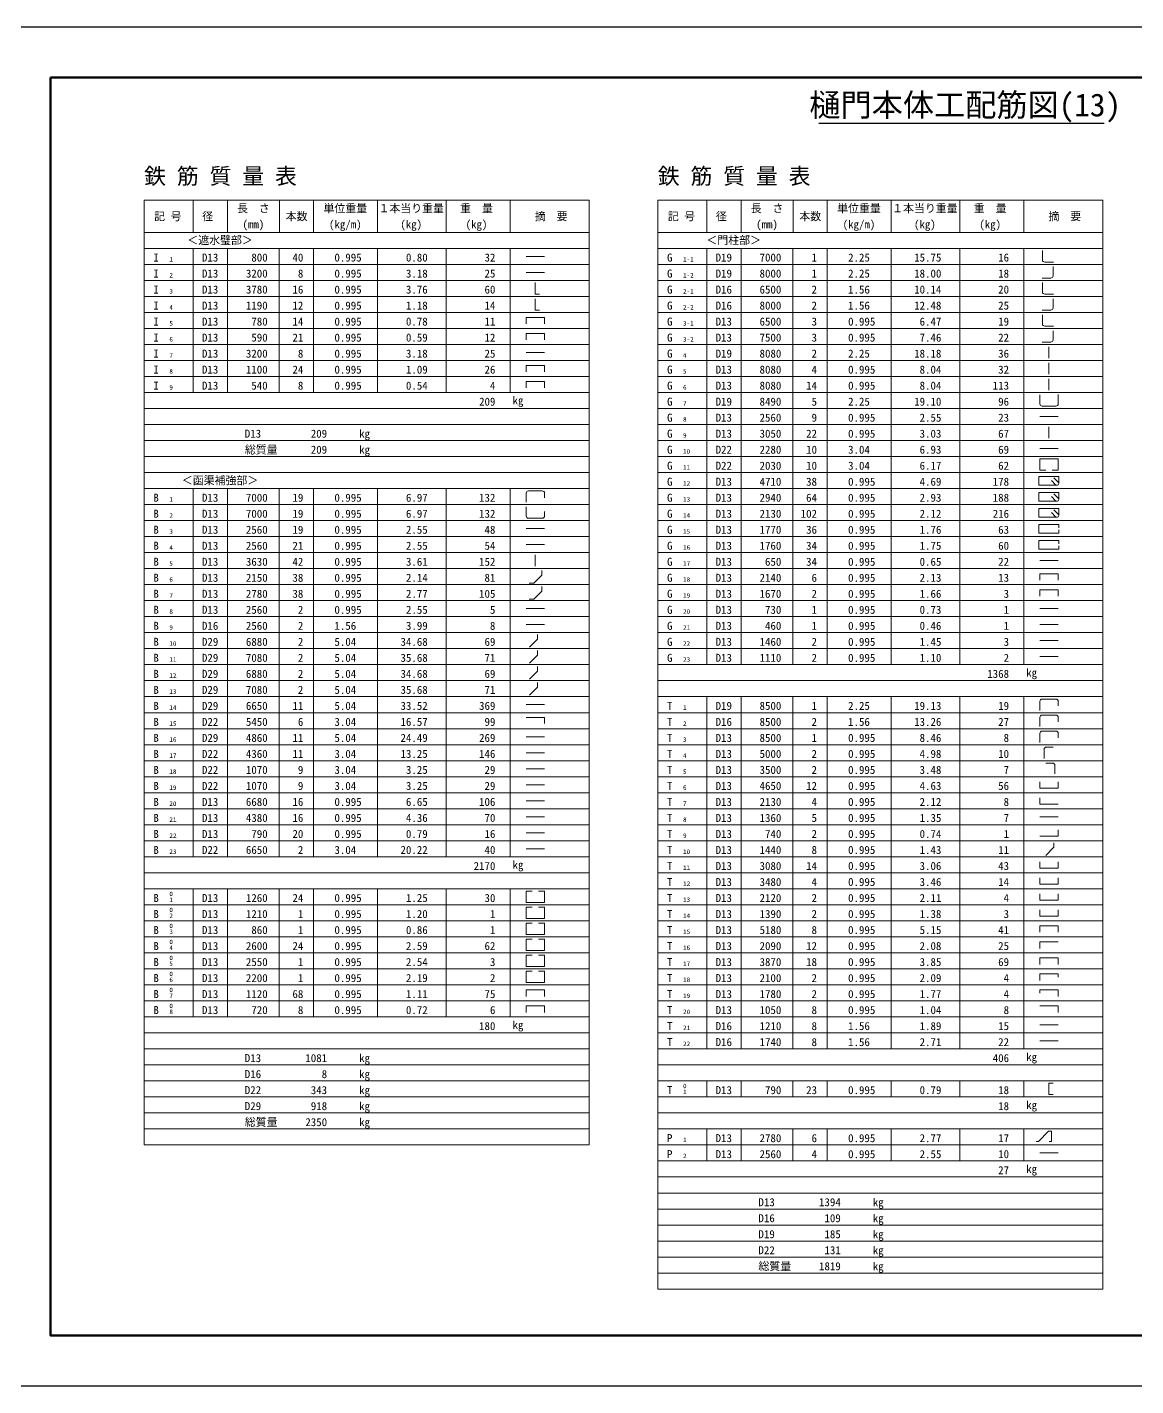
# Model space of a CAD drawing. Header units: millimetres. Extents: x 169470 to 758170, y -17820 to 11880.
# Drawn here: x 674582 to 698827, y -17820 to 11880 of the extents above; entities that cross this region are included whole.
import ezdxf
from ezdxf.enums import TextEntityAlignment as Align

# ---------------------------------------------------------------- set-up
doc = ezdxf.new("R2010")
doc.units = ezdxf.units.MM
doc.header["$LTSCALE"] = 50
doc.layers.get('Defpoints').update_dxf_attribs({"color": 151})
for name, color, linetype, lineweight in [('D-MTR-TXT', 7, 'Continuous', 13), ('D-STR-TXT', 7, 'Continuous', 13), ('D-TTL', 2, 'Continuous', 140), ('D-TTL-LINE', 7, 'Continuous', 25), ('D-TTL-TXT', 7, 'Continuous', 25)]:
    doc.layers.add(name, color=color, linetype=linetype, lineweight=lineweight)
doc.styles.add('MS ゴシック', font='MS Gothic.ttf')
doc.styles.add('YOKO_GOTHIC', font='MS Gothic.ttf')

msp = doc.modelspace()

# ---------------------------------------------------------------- linework, layer by layer
at = {"layer": 'D-STR-TXT'}
for p, q in [((686873.83, 8095.09), (677140.61, 8095.09)), ((677140.61, 8095.09), (677140.61, 7045.09)), ((678213.3, 8095.09), (678213.3, 7395.09)), ((678963.29, 8095.09), (678963.29, 7395.09)), ((680096.8, 8095.09), (680096.8, 7395.09)), ((680846.8, 8095.09), (680846.8, 7395.09)), ((682246.78, 8095.09), (682246.78, 7395.09)), ((683746.77, 8095.09), (683746.77, 7395.09)), ((685146.75, 8095.09), (685146.75, 7395.09)), ((686873.83, 8095.09), (686873.83, 7045.09)), ((698107.06, 8095.09), (688373.83, 8095.09)), ((688373.83, 8095.09), (688373.83, 7045.09)), ((689446.52, 8095.09), (689446.52, 7395.09)), ((690196.51, 8095.09), (690196.51, 7395.09)), ((691330.03, 8095.09), (691330.03, 7395.09)), ((692080.02, 8095.09), (692080.02, 7395.09)), ((693480.01, 8095.09), (693480.01, 7395.09)), ((694979.99, 8095.09), (694979.99, 7395.09)), ((696379.98, 8095.09), (696379.98, 7395.09)), ((698107.06, 8095.09), (698107.06, 7045.09)), ((677140.61, 7395.09), (686873.83, 7395.09)), ((688373.83, 7395.09), (698106.83, 7395.09)), ((677140.61, 7045.09), (677140.61, -12554.91)), ((677140.61, 7045.09), (686873.61, 7045.09)), ((678213.61, 7045.09), (678213.61, 3895.09)), ((678963.61, 7045.09), (678963.61, 3895.09)), ((680096.61, 7045.09), (680096.61, 3895.09)), ((680846.61, 7045.09), (680846.61, 3895.09)), ((682246.61, 7045.09), (682246.61, 3895.09)), ((683746.61, 7045.09), (683746.61, 3895.09)), ((685146.61, 7045.09), (685146.61, 3895.09)), ((685496.61, 6870.09), (685896.61, 6870.09)), ((686873.61, 7045.09), (686873.61, -12554.91)), ((688373.83, 7045.09), (698106.83, 7045.09)), ((688374.06, 7045.09), (688374.06, -15704.91)), ((689446.83, 7045.09), (689446.83, 4245.09)), ((690196.83, 7045.09), (690196.83, 4245.09)), ((691329.83, 7045.09), (691329.83, 4245.09)), ((692079.83, 7045.09), (692079.83, 4245.09)), ((693479.83, 7045.09), (693479.83, 4245.09)), ((694979.83, 7045.09), (694979.83, 4245.09)), ((696379.83, 7045.09), (696379.83, 4245.09)), ((696785.47, 6795.09), (696785.47, 6995.09)), ((698107.06, 7045.09), (698107.06, -15704.91)), ((677140.61, 6695.09), (686873.61, 6695.09)), ((688373.83, 6695.09), (698106.83, 6695.09)), ((696835.47, 6745.09), (697026.11, 6745.09)), ((697016.04, 6445.09), (697016.04, 6645.09)), ((677140.61, 6345.09), (686873.61, 6345.09)), ((685496.61, 6520.09), (685896.61, 6520.09)), ((685690.06, 6045.09), (685690.06, 6295.09)), ((688373.83, 6345.09), (698106.83, 6345.09)), ((696966.04, 6395.09), (696775.4, 6395.09)), ((696785.47, 6095.09), (696785.47, 6295.09)), ((677140.61, 5995.09), (686873.61, 5995.09)), ((685690.06, 6045.09), (685788.88, 6045.09)), ((685690.06, 5695.09), (685690.06, 5945.09)), ((688373.83, 5995.09), (698106.83, 5995.09)), ((696835.47, 6045.09), (697026.11, 6045.09)), ((697016.04, 5745.09), (697016.04, 5945.09)), ((677140.61, 5645.09), (686873.61, 5645.09)), ((685690.06, 5695.09), (685788.88, 5695.09)), ((688373.83, 5645.09), (698106.83, 5645.09)), ((696966.04, 5695.09), (696775.4, 5695.09)), ((685496.61, 5393.53), (685496.61, 5533.56)), ((685496.61, 5533.56), (685896.61, 5533.56)), ((685896.61, 5533.56), (685896.61, 5393.53)), ((696785.47, 5395.09), (696785.47, 5595.09)), ((677140.61, 5295.09), (686873.61, 5295.09)), ((685496.61, 5043.53), (685496.61, 5183.56)), ((685496.61, 5183.56), (685896.61, 5183.56)), ((685896.61, 5183.56), (685896.61, 5043.53)), ((688373.83, 5295.09), (698106.83, 5295.09)), ((696835.47, 5345.09), (697026.11, 5345.09)), ((697016.04, 5045.09), (697016.04, 5245.09)), ((677140.61, 4945.09), (686873.61, 4945.09)), ((685496.61, 4770.09), (685896.61, 4770.09)), ((688373.83, 4945.09), (698106.83, 4945.09)), ((696966.04, 4995.09), (696775.4, 4995.09)), ((696923.29, 4645.09), (696923.29, 4895.09)), ((677140.61, 4595.09), (686873.61, 4595.09)), ((685496.61, 4343.53), (685496.61, 4483.56)), ((685496.61, 4483.56), (685896.61, 4483.56)), ((685896.61, 4483.56), (685896.61, 4343.53)), ((688373.83, 4595.09), (698106.83, 4595.09)), ((696923.29, 4295.09), (696923.29, 4545.09)), ((677140.61, 4245.09), (686873.61, 4245.09)), ((688373.83, 4245.09), (698106.83, 4245.09)), ((689446.83, 4245.09), (689446.83, -2054.91)), ((690196.83, 4245.09), (690196.83, -2054.91)), ((691329.83, 4245.09), (691329.83, -2054.91)), ((692079.83, 4245.09), (692079.83, -2054.91)), ((693479.83, 4245.09), (693479.83, -2054.91)), ((694979.83, 4245.09), (694979.83, -2054.91)), ((696379.83, 4245.09), (696379.83, -2054.91)), ((696923.29, 3945.09), (696923.29, 4195.09)), ((677140.61, 3895.09), (686873.61, 3895.09)), ((685496.61, 3993.53), (685496.61, 4133.56)), ((685496.61, 4133.56), (685896.61, 4133.56)), ((685896.61, 4133.56), (685896.61, 3993.53)), ((688373.83, 3895.09), (698106.83, 3895.09)), ((696729.83, 3645.09), (696729.83, 3845.09)), ((696779.83, 3595.09), (697079.83, 3595.09)), ((697129.83, 3645.09), (697129.83, 3847.49)), ((677140.61, 3545.09), (686873.61, 3545.09)), ((688373.83, 3545.09), (698106.83, 3545.09)), ((696729.83, 3370.09), (697129.83, 3370.09)), ((677140.61, 3195.09), (686873.61, 3195.09)), ((688373.83, 3195.09), (698106.83, 3195.09)), ((696923.29, 2895.09), (696923.29, 3145.09)), ((677140.61, 2845.09), (686873.61, 2845.09)), ((688373.83, 2845.09), (698106.83, 2845.09)), ((677140.61, 2495.09), (686873.61, 2495.09)), ((688373.83, 2495.09), (698106.83, 2495.09)), ((696729.83, 2670.09), (697129.83, 2670.09)), ((696729.83, 2445.09), (696729.83, 2195.09)), ((696729.83, 2445.09), (697129.83, 2445.09)), ((697129.83, 2445.09), (697129.83, 2195.09)), ((677140.61, 2145.09), (686873.61, 2145.09)), ((688373.83, 2145.09), (698106.83, 2145.09)), ((696729.83, 2195.09), (696860.51, 2195.09)), ((697129.83, 2195.09), (696999.16, 2195.09)), ((677140.61, 1795.09), (686873.61, 1795.09)), ((678213.61, 1795.09), (678213.61, -6254.91)), ((678963.61, 1795.09), (678963.61, -6254.91)), ((680096.61, 1795.09), (680096.61, -6254.91)), ((680846.61, 1795.09), (680846.61, -6254.91)), ((682246.61, 1795.09), (682246.61, -6254.91)), ((683746.61, 1795.09), (683746.61, -6254.91)), ((685146.61, 1795.09), (685146.61, -6254.91)), ((688373.83, 1795.09), (698106.83, 1795.09)), ((685496.61, 1693.19), (685496.61, 1493.19)), ((685546.61, 1743.19), (685846.61, 1743.19)), ((685896.61, 1693.19), (685896.61, 1593.19)), ((677140.61, 1445.09), (686873.61, 1445.09)), ((685496.61, 1195.09), (685496.61, 1395.09)), ((685896.61, 1195.09), (685896.61, 1295.09)), ((688373.83, 1445.09), (698106.83, 1445.09)), ((677140.61, 1095.09), (686873.61, 1095.09)), ((685496.61, 920.09), (685896.61, 920.09)), ((685546.61, 1145.09), (685846.61, 1145.09)), ((688373.83, 1095.09), (698106.83, 1095.09)), ((697140.67, 1008.86), (696704.19, 1008.86)), ((696704.19, 1008.86), (696704.19, 816.86)), ((697140.67, 932.36), (697140.67, 1008.86)), ((697140.67, 893.36), (697140.67, 816.86)), ((677140.61, 745.09), (686873.61, 745.09)), ((688373.83, 745.09), (698106.83, 745.09)), ((696704.19, 816.86), (697140.67, 816.86)), ((697140.67, 658.86), (696704.19, 658.86)), ((696704.19, 658.86), (696704.19, 466.86)), ((697140.67, 582.36), (697140.67, 658.86)), ((677140.61, 395.09), (686873.61, 395.09)), ((685496.61, 570.09), (685896.61, 570.09)), ((685690.06, 95.09), (685690.06, 345.09)), ((688373.83, 395.09), (698106.83, 395.09)), ((696704.19, 466.86), (697140.67, 466.86)), ((697140.67, 543.36), (697140.67, 466.86)), ((677140.61, 45.09), (686873.61, 45.09)), ((685836.08, -98.21), (685836.08, 1.79)), ((688373.83, 45.09), (698106.83, 45.09)), ((696729.83, 220.09), (697129.83, 220.09)), ((685559.3, -274.99), (685659.3, -274.99)), ((685659.3, -274.99), (685836.08, -98.21)), ((696729.83, -206.47), (696729.83, -66.44)), ((696729.83, -66.44), (697129.83, -66.44)), ((697129.83, -66.44), (697129.83, -206.47)), ((677140.61, -304.91), (686873.61, -304.91)), ((685659.3, -624.99), (685836.08, -448.21)), ((685836.08, -448.21), (685836.08, -348.21)), ((688373.83, -304.91), (698106.83, -304.91)), ((696729.83, -556.47), (696729.83, -416.44)), ((696729.83, -416.44), (697129.83, -416.44)), ((697129.83, -416.44), (697129.83, -556.47)), ((677140.61, -654.91), (686873.61, -654.91)), ((685496.61, -829.91), (685896.61, -829.91)), ((685559.3, -624.99), (685659.3, -624.99)), ((688373.83, -654.91), (698106.83, -654.91)), ((696729.83, -829.91), (697129.83, -829.91)), ((677140.61, -1004.91), (686873.61, -1004.91)), ((685496.61, -1179.91), (685896.61, -1179.91)), ((688373.83, -1004.91), (698106.83, -1004.91)), ((696729.83, -1179.91), (697129.83, -1179.91)), ((677140.61, -1354.91), (686873.61, -1354.91)), ((685745.23, -1498.21), (685745.23, -1398.21)), ((688373.83, -1354.91), (698106.83, -1354.91)), ((677140.61, -1704.91), (686873.61, -1704.91)), ((685568.45, -1674.99), (685745.23, -1498.21)), ((685745.23, -1848.21), (685745.23, -1748.21)), ((688373.83, -1704.91), (698106.83, -1704.91)), ((696729.83, -1529.91), (697129.83, -1529.91)), ((677140.61, -2054.91), (686873.61, -2054.91)), ((685568.45, -2024.99), (685745.23, -1848.21)), ((688373.83, -2054.91), (698106.83, -2054.91)), ((696729.83, -1879.91), (697129.83, -1879.91)), ((685568.45, -2374.99), (685745.23, -2198.21)), ((685745.23, -2198.21), (685745.23, -2098.21)), ((677140.61, -2404.91), (686873.61, -2404.91)), ((685568.45, -2724.99), (685745.23, -2548.21)), ((685745.23, -2548.21), (685745.23, -2448.21)), ((688373.83, -2404.91), (698106.83, -2404.91)), ((677140.61, -2754.91), (686873.61, -2754.91)), ((685496.61, -2929.91), (685896.61, -2929.91)), ((688373.83, -2754.91), (698106.83, -2754.91)), ((689446.83, -2754.91), (689446.83, -10454.91)), ((690196.83, -2754.91), (690196.83, -10454.91)), ((691329.83, -2754.91), (691329.83, -10454.91)), ((692079.83, -2754.91), (692079.83, -10454.91)), ((693479.83, -2754.91), (693479.83, -10454.91)), ((694979.83, -2754.91), (694979.83, -10454.91)), ((696379.83, -2754.91), (696379.83, -10454.91)), ((696729.83, -2856.81), (696729.83, -3056.81)), ((696779.83, -2806.81), (697079.83, -2806.81)), ((697129.83, -2856.81), (697129.83, -2956.81)), ((677140.61, -3104.91), (686873.61, -3104.91)), ((685496.61, -3212.99), (685896.61, -3212.99)), ((685896.61, -3212.99), (685896.61, -3339.26)), ((688373.83, -3104.91), (698106.83, -3104.91)), ((696729.83, -3206.81), (696729.83, -3406.81)), ((696779.83, -3156.81), (697079.83, -3156.81)), ((697129.83, -3206.81), (697129.83, -3306.81)), ((677140.61, -3454.91), (686873.61, -3454.91)), ((688373.83, -3454.91), (698106.83, -3454.91)), ((696729.83, -3556.81), (696729.83, -3756.81)), ((696779.83, -3506.81), (697079.83, -3506.81)), ((697129.83, -3556.81), (697129.83, -3656.81)), ((677140.61, -3804.91), (686873.61, -3804.91)), ((685496.61, -3629.91), (685896.61, -3629.91)), ((688373.83, -3804.91), (698106.83, -3804.91)), ((696872.18, -3856.81), (697022.18, -3856.81)), ((677140.61, -4154.91), (686873.61, -4154.91)), ((685496.61, -3979.91), (685896.61, -3979.91)), ((688373.83, -4154.91), (698106.83, -4154.91)), ((696822.18, -3906.81), (696822.18, -4106.81)), ((685496.61, -4329.91), (685896.61, -4329.91)), ((696858.92, -4206.81), (697008.92, -4206.81)), ((697058.92, -4256.81), (697058.92, -4442.94)), ((677140.61, -4504.91), (686873.61, -4504.91)), ((685496.61, -4679.91), (685896.61, -4679.91)), ((688373.83, -4504.91), (698106.83, -4504.91)), ((696729.83, -4616.44), (696729.83, -4756.47)), ((697129.83, -4756.47), (697129.83, -4616.44)), ((677140.61, -4854.91), (686873.61, -4854.91)), ((685496.61, -5029.91), (685896.61, -5029.91)), ((688373.83, -4854.91), (698106.83, -4854.91)), ((696729.83, -4756.47), (697129.83, -4756.47)), ((696729.83, -4966.44), (696729.83, -5106.47)), ((677140.61, -5204.91), (686873.61, -5204.91)), ((688373.83, -5204.91), (698106.83, -5204.91)), ((696729.83, -5106.47), (697129.83, -5106.47)), ((677140.61, -5554.91), (686873.61, -5554.91)), ((685496.61, -5379.91), (685896.61, -5379.91)), ((688373.83, -5554.91), (698106.83, -5554.91)), ((696729.83, -5379.91), (697129.83, -5379.91)), ((677140.61, -5904.91), (686873.61, -5904.91)), ((685496.61, -5729.91), (685896.61, -5729.91)), ((688373.83, -5904.91), (698106.83, -5904.91)), ((696729.83, -5806.47), (697129.83, -5806.47)), ((697129.83, -5806.47), (697129.83, -5666.44)), ((685496.61, -6079.91), (685896.61, -6079.91)), ((696858.46, -6224.99), (697035.24, -6048.21)), ((697035.24, -6048.21), (697035.24, -5948.21)), ((677140.61, -6254.91), (686873.61, -6254.91)), ((688373.83, -6254.91), (698106.83, -6254.91)), ((696729.83, -6366.44), (696729.83, -6506.47)), ((696729.83, -6506.47), (697129.83, -6506.47)), ((697129.83, -6506.47), (697129.83, -6366.44)), ((677140.61, -6604.91), (686873.61, -6604.91)), ((688373.83, -6604.91), (698106.83, -6604.91)), ((696729.83, -6716.44), (696729.83, -6856.47)), ((697129.83, -6856.47), (697129.83, -6716.44)), ((677140.61, -6954.91), (686873.61, -6954.91)), ((678213.61, -6954.91), (678213.61, -9754.91)), ((678963.61, -6954.91), (678963.61, -9754.91)), ((680096.61, -6954.91), (680096.61, -9754.91)), ((680846.61, -6954.91), (680846.61, -9754.91)), ((682246.61, -6954.91), (682246.61, -9754.91)), ((683746.61, -6954.91), (683746.61, -9754.91)), ((685146.61, -6954.91), (685146.61, -9754.91)), ((685496.61, -7254.91), (685496.61, -7004.91)), ((685496.61, -7004.91), (685627.28, -7004.91)), ((685896.61, -7004.91), (685765.93, -7004.91)), ((685896.61, -7254.91), (685896.61, -7004.91)), ((688373.83, -6954.91), (698106.83, -6954.91)), ((696729.83, -6856.47), (697129.83, -6856.47)), ((696729.83, -7066.44), (696729.83, -7206.47)), ((697129.83, -7206.47), (697129.83, -7066.44)), ((677140.61, -7304.91), (686873.61, -7304.91)), ((685496.61, -7254.91), (685896.61, -7254.91)), ((685496.61, -7604.91), (685496.61, -7354.91)), ((685496.61, -7354.91), (685627.28, -7354.91)), ((685896.61, -7354.91), (685765.93, -7354.91)), ((685896.61, -7604.91), (685896.61, -7354.91)), ((688373.83, -7304.91), (698106.83, -7304.91)), ((696729.83, -7206.47), (697129.83, -7206.47)), ((696729.83, -7416.44), (696729.83, -7556.47)), ((697129.83, -7556.47), (697129.83, -7416.44)), ((677140.61, -7654.91), (686873.61, -7654.91)), ((685496.61, -7604.91), (685896.61, -7604.91)), ((685496.61, -7954.91), (685496.61, -7704.91)), ((685496.61, -7704.91), (685627.28, -7704.91)), ((685896.61, -7704.91), (685765.93, -7704.91)), ((685896.61, -7954.91), (685896.61, -7704.91)), ((688373.83, -7654.91), (698106.83, -7654.91)), ((696729.83, -7556.47), (697129.83, -7556.47)), ((677140.61, -8004.91), (686873.61, -8004.91)), ((685496.61, -7954.91), (685896.61, -7954.91)), ((688373.83, -8004.91), (698106.83, -8004.91)), ((696729.83, -7906.47), (696729.83, -7766.44)), ((696729.83, -7766.44), (697129.83, -7766.44)), ((697129.83, -7766.44), (697129.83, -7906.47)), ((685496.61, -8304.91), (685496.61, -8054.91)), ((685496.61, -8054.91), (685627.28, -8054.91)), ((685496.61, -8304.91), (685896.61, -8304.91)), ((685896.61, -8054.91), (685765.93, -8054.91)), ((685896.61, -8304.91), (685896.61, -8054.91)), ((696729.83, -8256.47), (696729.83, -8116.44)), ((696729.83, -8116.44), (697129.83, -8116.44)), ((677140.61, -8354.91), (686873.61, -8354.91)), ((685496.61, -8654.91), (685496.61, -8404.91)), ((685496.61, -8404.91), (685627.28, -8404.91)), ((685896.61, -8404.91), (685765.93, -8404.91)), ((685896.61, -8654.91), (685896.61, -8404.91)), ((688373.83, -8354.91), (698106.83, -8354.91)), ((696729.83, -8606.47), (696729.83, -8466.44)), ((696729.83, -8466.44), (697129.83, -8466.44)), ((697129.83, -8466.44), (697129.83, -8606.47)), ((677140.61, -8704.91), (686873.61, -8704.91)), ((685496.61, -8654.91), (685896.61, -8654.91)), ((685496.61, -9004.91), (685496.61, -8754.91)), ((685496.61, -8754.91), (685627.28, -8754.91)), ((685896.61, -8754.91), (685765.93, -8754.91)), ((685896.61, -9004.91), (685896.61, -8754.91)), ((688373.83, -8704.91), (698106.83, -8704.91)), ((696729.83, -8956.47), (696729.83, -8816.44)), ((696729.83, -8816.44), (697129.83, -8816.44)), ((697129.83, -8816.44), (697129.83, -8886.45)), ((677140.61, -9054.91), (686873.61, -9054.91)), ((685496.61, -9004.91), (685896.61, -9004.91)), ((685496.61, -9306.47), (685496.61, -9166.44)), ((685496.61, -9166.44), (685896.61, -9166.44)), ((685896.61, -9166.44), (685896.61, -9306.47)), ((688373.83, -9054.91), (698106.83, -9054.91)), ((697129.83, -9166.44), (696729.83, -9166.44)), ((696729.83, -9166.44), (696729.83, -9236.45)), ((697129.83, -9306.47), (697129.83, -9166.44)), ((677140.61, -9404.91), (686873.61, -9404.91)), ((688373.83, -9404.91), (698106.83, -9404.91)), ((677140.61, -9754.91), (686873.61, -9754.91)), ((685496.61, -9656.47), (685496.61, -9516.44)), ((685496.61, -9516.44), (685896.61, -9516.44)), ((685896.61, -9516.44), (685896.61, -9656.47)), ((688373.83, -9754.91), (698106.83, -9754.91)), ((697129.83, -9516.44), (696729.83, -9516.44)), ((697129.83, -9656.47), (697129.83, -9516.44)), ((696729.83, -9929.91), (697129.83, -9929.91)), ((677140.61, -10104.91), (686873.61, -10104.91)), ((688373.83, -10104.91), (698106.83, -10104.91)), ((696729.83, -10279.91), (697129.83, -10279.91)), ((677140.61, -10454.91), (686873.61, -10454.91)), ((688373.83, -10454.91), (698106.83, -10454.91)), ((677140.61, -10804.91), (686873.61, -10804.91)), ((688373.83, -10804.91), (698106.83, -10804.91)), ((677140.61, -11154.91), (686873.61, -11154.91)), ((688373.83, -11154.91), (698106.83, -11154.91)), ((689446.83, -11154.91), (689446.83, -11504.91)), ((690196.83, -11154.91), (690196.83, -11504.91)), ((691329.83, -11154.91), (691329.83, -11504.91)), ((692079.83, -11154.91), (692079.83, -11504.91)), ((693479.83, -11154.91), (693479.83, -11504.91)), ((694979.83, -11154.91), (694979.83, -11504.91)), ((696379.83, -11154.91), (696379.83, -11504.91)), ((696923.29, -11454.91), (696923.29, -11204.91)), ((696923.29, -11204.91), (697022.1, -11204.91)), ((677140.61, -11504.91), (686873.61, -11504.91)), ((688373.83, -11504.91), (698106.83, -11504.91)), ((696923.29, -11454.91), (697022.1, -11454.91)), ((677140.61, -11854.91), (686873.61, -11854.91)), ((688373.83, -11854.91), (698106.83, -11854.91)), ((677140.61, -12204.91), (686873.61, -12204.91)), ((688373.83, -12204.91), (698106.83, -12204.91)), ((689446.83, -12204.91), (689446.83, -12904.91)), ((690196.83, -12204.91), (690196.83, -12904.91)), ((691329.83, -12204.91), (691329.83, -12904.91)), ((692079.83, -12204.91), (692079.83, -12904.91)), ((693479.83, -12204.91), (693479.83, -12904.91)), ((694979.83, -12204.91), (694979.83, -12904.91)), ((696379.83, -12204.91), (696379.83, -12904.91)), ((677140.61, -12554.91), (686873.61, -12554.91)), ((688373.83, -12554.91), (698106.83, -12554.91)), ((696729.83, -12729.91), (697129.83, -12729.91)), ((688373.83, -12904.91), (698106.83, -12904.91)), ((688373.83, -13254.91), (698106.83, -13254.91)), ((688373.83, -13604.91), (698106.83, -13604.91)), ((688373.83, -13954.91), (698106.83, -13954.91)), ((688373.83, -14304.91), (698106.83, -14304.91)), ((688373.83, -14654.91), (698106.83, -14654.91)), ((688373.83, -15004.91), (698106.83, -15004.91)), ((688373.83, -15354.91), (698106.83, -15354.91)), ((688373.83, -15704.91), (698107.06, -15704.91))]:
    msp.add_line(p, q, dxfattribs=at)
for points in [[(697140.67, 1905.86), (697140.67, 2058.86), (696704.19, 2058.86), (696704.19, 1866.86), (697101.67, 1866.86)], [(697140.67, 1555.86), (697140.67, 1708.86), (696704.19, 1708.86), (696704.19, 1516.86), (697101.67, 1516.86)], [(697140.67, 1205.86), (697140.67, 1358.86), (696704.19, 1358.86), (696704.19, 1166.86), (697101.67, 1166.86)], [(696650.48, -12477.51), (696699.23, -12477.51), (696920.73, -12256.01), (696983.02, -12256.01), (696983.02, -12477.51), (696934.27, -12477.51)]]:
    msp.add_lwpolyline(points, dxfattribs=at)
for points in [[(696981.85, 1970.52), (697074.09, 1878.28, 0.99999976), (697129.24, 1933.44), (697037, 2025.68)], [(696981.85, 1620.52), (697074.09, 1528.28, 0.99999976), (697129.24, 1583.44), (697037, 1675.68)], [(696981.85, 1270.52), (697074.09, 1178.28, 0.99999976), (697129.24, 1233.44), (697037, 1325.68)]]:
    msp.add_lwpolyline(points, format="xyb", dxfattribs=at)
for centre, start, end in [((696835.47, 6795.09), 180, 270), ((696966.04, 6445.09), 270, 0), ((696835.47, 6095.09), 180, 270), ((696966.04, 5745.09), 270, 0), ((696835.47, 5395.09), 180, 270), ((696966.04, 5045.09), 270, 0), ((696779.83, 3645.09), 180, 270), ((697079.83, 3645.09), 270, 0), ((685546.61, 1693.19), 90, 180), ((685846.61, 1693.19), 0, 90), ((685546.61, 1195.09), 180, 270), ((685846.61, 1195.09), 270, 0), ((696779.83, -2856.81), 90, 180), ((697079.83, -2856.81), 0, 90), ((696779.83, -3206.81), 90, 180), ((697079.83, -3206.81), 0, 90), ((696779.83, -3556.81), 90, 180), ((697079.83, -3556.81), 0, 90), ((696872.18, -3906.81), 90, 180), ((697008.92, -4256.81), 0, 90)]:
    msp.add_arc(centre, 50, start, end, dxfattribs=at)
at = {"layer": 'D-TTL'}
msp.add_lwpolyline([(675094.53, 10780), (675094.53, -16720), (715094.53, -16720), (715094.53, 10780)], close=True, dxfattribs=at)
at = {"layer": 'D-TTL-LINE'}
msp.add_line((691896.15, 9780), (698135.26, 9780), dxfattribs=at)
at = {"layer": 'Defpoints', "color": 1}
msp.add_lwpolyline([(674069.53, 11880), (674069.53, -17820), (716119.53, -17820), (716119.53, 11880)], close=True, dxfattribs=at)

# ---------------------------------------------------------------- texts
at = {"layer": 'D-MTR-TXT', "style": 'MS ゴシック'}
for s, p in [('＜遮水璧部＞', (678800.25, 7228.7)), ('＜門柱部＞', (690033.48, 7228.7)), ('＜函渠補強部＞', (678800.25, 1978.7))]:
    msp.add_text(s, height=175, dxfattribs=at).set_placement(p, align=Align.MIDDLE)
for s, height, p in [('I ', 175, (677341.68, 6756.64)), ('1', 100, (677691.68, 6756.64)), ('0.995', 175, (681301.68, 6756.64)), ('G ', 175, (688574.91, 6756.64)), ('1-1', 100, (688924.91, 6756.64)), ('2.25 ', 175, (692534.91, 6756.64)), ('I ', 175, (677341.68, 6406.64)), ('0.995', 175, (681301.68, 6406.64)), ('G ', 175, (688574.91, 6406.64)), ('2.25 ', 175, (692534.91, 6406.64)), ('2', 100, (677691.68, 6406.64)), ('1-2', 100, (688924.91, 6406.64)), ('I ', 175, (677341.68, 6056.64)), ('3', 100, (677691.68, 6056.64)), ('0.995', 175, (681301.68, 6056.64)), ('G ', 175, (688574.91, 6056.64)), ('2-1', 100, (688924.91, 6056.64)), ('1.56 ', 175, (692534.91, 6056.64)), ('I ', 175, (677341.68, 5706.64)), ('4', 100, (677691.68, 5706.64)), ('0.995', 175, (681301.68, 5706.64)), ('G ', 175, (688574.91, 5706.64)), ('2-2', 100, (688924.91, 5706.64)), ('1.56 ', 175, (692534.91, 5706.64)), ('I ', 175, (677341.68, 5356.64)), ('5', 100, (677691.68, 5356.64)), ('0.995', 175, (681301.68, 5356.64)), ('G ', 175, (688574.91, 5356.64)), ('3-1', 100, (688924.91, 5356.64)), ('0.995', 175, (692534.91, 5356.64)), ('I ', 175, (677341.68, 5006.64)), ('6', 100, (677691.68, 5006.64)), ('0.995', 175, (681301.68, 5006.64)), ('G ', 175, (688574.91, 5006.64)), ('3-2', 100, (688924.91, 5006.64)), ('0.995', 175, (692534.91, 5006.64)), ('I ', 175, (677341.68, 4656.64)), ('7', 100, (677691.68, 4656.64)), ('0.995', 175, (681301.68, 4656.64)), ('G ', 175, (688574.91, 4656.64)), ('4', 100, (688924.91, 4656.64)), ('2.25 ', 175, (692534.91, 4656.64)), ('I ', 175, (677341.68, 4306.64)), ('0.995', 175, (681301.68, 4306.64)), ('G ', 175, (688574.91, 4306.64)), ('0.995', 175, (692534.91, 4306.64)), ('8', 100, (677691.68, 4306.64)), ('5', 100, (688924.91, 4306.64)), ('I ', 175, (677341.68, 3956.64)), ('9', 100, (677691.68, 3956.64)), ('0.995', 175, (681301.68, 3956.64)), ('G ', 175, (688574.91, 3956.64)), ('6', 100, (688924.91, 3956.64)), ('0.995', 175, (692534.91, 3956.64)), ('G ', 175, (688574.91, 3606.64)), ('7', 100, (688924.91, 3606.64)), ('2.25 ', 175, (692534.91, 3606.64)), ('G ', 175, (688574.91, 3256.64)), ('8', 100, (688924.91, 3256.64)), ('0.995', 175, (692534.91, 3256.64)), ('D13', 175, (679341.68, 2906.64)), ('kg', 175, (681841.68, 2906.64)), ('G ', 175, (688574.91, 2906.64)), ('9', 100, (688924.91, 2906.64)), ('0.995', 175, (692534.91, 2906.64)), ('総質量', 175, (679341.68, 2556.64)), ('kg', 175, (681841.68, 2556.64)), ('G ', 175, (688574.91, 2556.64)), ('3.04 ', 175, (692534.91, 2556.64)), ('G ', 175, (688574.91, 2206.64)), ('10', 100, (688924.91, 2556.64)), ('3.04 ', 175, (692534.91, 2206.64)), ('11', 100, (688924.91, 2206.64)), ('G ', 175, (688574.91, 1856.64)), ('12', 100, (688924.91, 1856.64)), ('0.995', 175, (692534.91, 1856.64)), ('B ', 175, (677341.68, 1506.64)), ('1', 100, (677691.68, 1506.64)), ('0.995', 175, (681301.68, 1506.64)), ('G ', 175, (688574.91, 1506.64)), ('13', 100, (688924.91, 1506.64)), ('0.995', 175, (692534.91, 1506.64)), ('B ', 175, (677341.68, 1156.64)), ('2', 100, (677691.68, 1156.64)), ('0.995', 175, (681301.68, 1156.64)), ('G ', 175, (688574.91, 1156.64)), ('14', 100, (688924.91, 1156.64)), ('0.995', 175, (692534.91, 1156.64)), ('B ', 175, (677341.68, 806.64)), ('3', 100, (677691.68, 806.64)), ('0.995', 175, (681301.68, 806.64)), ('G ', 175, (688574.91, 806.64)), ('15', 100, (688924.91, 806.64)), ('0.995', 175, (692534.91, 806.64)), ('B ', 175, (677341.68, 456.64)), ('0.995', 175, (681301.68, 456.64)), ('G ', 175, (688574.91, 456.64)), ('0.995', 175, (692534.91, 456.64)), ('4', 100, (677691.68, 456.64)), ('16', 100, (688924.91, 456.64)), ('B ', 175, (677341.68, 106.64)), ('5', 100, (677691.68, 106.64)), ('0.995', 175, (681301.68, 106.64)), ('G ', 175, (688574.91, 106.64)), ('17', 100, (688924.91, 106.64)), ('0.995', 175, (692534.91, 106.64)), ('B ', 175, (677341.68, -243.36)), ('6', 100, (677691.68, -243.36)), ('0.995', 175, (681301.68, -243.36)), ('G ', 175, (688574.91, -243.36)), ('18', 100, (688924.91, -243.36)), ('0.995', 175, (692534.91, -243.36)), ('B ', 175, (677341.68, -593.36)), ('7', 100, (677691.68, -593.36)), ('0.995', 175, (681301.68, -593.36)), ('G ', 175, (688574.91, -593.36)), ('19', 100, (688924.91, -593.36)), ('0.995', 175, (692534.91, -593.36)), ('B ', 175, (677341.68, -943.36)), ('8', 100, (677691.68, -943.36)), ('0.995', 175, (681301.68, -943.36)), ('G ', 175, (688574.91, -943.36)), ('20', 100, (688924.91, -943.36)), ('0.995', 175, (692534.91, -943.36)), ('B ', 175, (677341.68, -1293.36)), ('1.56 ', 175, (681301.68, -1293.36)), ('G ', 175, (688574.91, -1293.36)), ('0.995', 175, (692534.91, -1293.36)), ('B ', 175, (677341.68, -1643.36)), ('9', 100, (677691.68, -1293.36)), ('5.04 ', 175, (681301.68, -1643.36)), ('G ', 175, (688574.91, -1643.36)), ('21', 100, (688924.91, -1293.36)), ('0.995', 175, (692534.91, -1643.36)), ('10', 100, (677691.68, -1643.36)), ('22', 100, (688924.91, -1643.36)), ('B ', 175, (677341.68, -1993.36)), ('11', 100, (677691.68, -1993.36)), ('5.04 ', 175, (681301.68, -1993.36)), ('G ', 175, (688574.91, -1993.36)), ('23', 100, (688924.91, -1993.36)), ('0.995', 175, (692534.91, -1993.36)), ('B ', 175, (677341.68, -2343.36)), ('12', 100, (677691.68, -2343.36)), ('5.04 ', 175, (681301.68, -2343.36)), ('B ', 175, (677341.68, -2693.36)), ('13', 100, (677691.68, -2693.36)), ('5.04 ', 175, (681301.68, -2693.36)), ('B ', 175, (677341.68, -3043.36)), ('14', 100, (677691.68, -3043.36)), ('5.04 ', 175, (681301.68, -3043.36)), ('T ', 175, (688574.91, -3043.36)), ('1', 100, (688924.91, -3043.36)), ('2.25 ', 175, (692534.91, -3043.36)), ('B ', 175, (677341.68, -3393.36)), ('3.04 ', 175, (681301.68, -3393.36)), ('T ', 175, (688574.91, -3393.36)), ('1.56 ', 175, (692534.91, -3393.36)), ('15', 100, (677691.68, -3393.36)), ('2', 100, (688924.91, -3393.36)), ('B ', 175, (677341.68, -3743.36)), ('16', 100, (677691.68, -3743.36)), ('5.04 ', 175, (681301.68, -3743.36)), ('T ', 175, (688574.91, -3743.36)), ('3', 100, (688924.91, -3743.36)), ('0.995', 175, (692534.91, -3743.36)), ('B ', 175, (677341.68, -4093.36)), ('17', 100, (677691.68, -4093.36)), ('3.04 ', 175, (681301.68, -4093.36)), ('T ', 175, (688574.91, -4093.36)), ('4', 100, (688924.91, -4093.36)), ('0.995', 175, (692534.91, -4093.36)), ('B ', 175, (677341.68, -4443.36)), ('18', 100, (677691.68, -4443.36)), ('3.04 ', 175, (681301.68, -4443.36)), ('T ', 175, (688574.91, -4443.36)), ('5', 100, (688924.91, -4443.36)), ('0.995', 175, (692534.91, -4443.36)), ('B ', 175, (677341.68, -4793.36)), ('19', 100, (677691.68, -4793.36)), ('3.04 ', 175, (681301.68, -4793.36)), ('T ', 175, (688574.91, -4793.36)), ('6', 100, (688924.91, -4793.36)), ('0.995', 175, (692534.91, -4793.36)), ('B ', 175, (677341.68, -5143.36)), ('20', 100, (677691.68, -5143.36)), ('0.995', 175, (681301.68, -5143.36)), ('T ', 175, (688574.91, -5143.36)), ('7', 100, (688924.91, -5143.36)), ('0.995', 175, (692534.91, -5143.36)), ('B ', 175, (677341.68, -5493.36)), ('0.995', 175, (681301.68, -5493.36)), ('T ', 175, (688574.91, -5493.36)), ('0.995', 175, (692534.91, -5493.36)), ('21', 100, (677691.68, -5493.36)), ('8', 100, (688924.91, -5493.36)), ('B ', 175, (677341.68, -5843.36)), ('22', 100, (677691.68, -5843.36)), ('0.995', 175, (681301.68, -5843.36)), ('T ', 175, (688574.91, -5843.36)), ('9', 100, (688924.91, -5843.36)), ('0.995', 175, (692534.91, -5843.36)), ('B ', 175, (677341.68, -6193.36)), ('23', 100, (677691.68, -6193.36)), ('3.04 ', 175, (681301.68, -6193.36)), ('T ', 175, (688574.91, -6193.36)), ('10', 100, (688924.91, -6193.36)), ('0.995', 175, (692534.91, -6193.36)), ('T ', 175, (688574.91, -6543.36)), ('11', 100, (688924.91, -6543.36)), ('0.995', 175, (692534.91, -6543.36)), ('T ', 175, (688574.91, -6893.36)), ('12', 100, (688924.91, -6893.36)), ('0.995', 175, (692534.91, -6893.36)), ('B ', 175, (677341.68, -7243.36)), ('0', 100, (677691.68, -7113.36)), ('0.995', 175, (681301.68, -7243.36)), ('T ', 175, (688574.91, -7243.36)), ('0.995', 175, (692534.91, -7243.36)), ('B ', 175, (677341.68, -7593.36)), ('0', 100, (677691.68, -7463.36)), ('1', 100, (677691.68, -7243.36)), ('0.995', 175, (681301.68, -7593.36)), ('T ', 175, (688574.91, -7593.36)), ('13', 100, (688924.91, -7243.36)), ('0.995', 175, (692534.91, -7593.36)), ('2', 100, (677691.68, -7593.36)), ('0', 100, (677691.68, -7813.36)), ('14', 100, (688924.91, -7593.36)), ('B ', 175, (677341.68, -7943.36)), ('3', 100, (677691.68, -7943.36)), ('0.995', 175, (681301.68, -7943.36)), ('T ', 175, (688574.91, -7943.36)), ('15', 100, (688924.91, -7943.36)), ('0.995', 175, (692534.91, -7943.36)), ('B ', 175, (677341.68, -8293.36)), ('4', 100, (677691.68, -8293.36)), ('0', 100, (677691.68, -8163.36)), ('0.995', 175, (681301.68, -8293.36)), ('T ', 175, (688574.91, -8293.36)), ('16', 100, (688924.91, -8293.36)), ('0.995', 175, (692534.91, -8293.36)), ('B ', 175, (677341.68, -8643.36)), ('5', 100, (677691.68, -8643.36)), ('0', 100, (677691.68, -8513.36)), ('0.995', 175, (681301.68, -8643.36)), ('T ', 175, (688574.91, -8643.36)), ('17', 100, (688924.91, -8643.36)), ('0.995', 175, (692534.91, -8643.36)), ('B ', 175, (677341.68, -8993.36)), ('0', 100, (677691.68, -8863.36)), ('6', 100, (677691.68, -8993.36)), ('0.995', 175, (681301.68, -8993.36)), ('T ', 175, (688574.91, -8993.36)), ('18', 100, (688924.91, -8993.36)), ('0.995', 175, (692534.91, -8993.36)), ('B ', 175, (677341.68, -9343.36)), ('0', 100, (677691.68, -9213.36)), ('0.995', 175, (681301.68, -9343.36)), ('T ', 175, (688574.91, -9343.36)), ('0.995', 175, (692534.91, -9343.36)), ('0', 100, (677691.68, -9563.36)), ('7', 100, (677691.68, -9343.36)), ('19', 100, (688924.91, -9343.36)), ('B ', 175, (677341.68, -9693.36)), ('8', 100, (677691.68, -9693.36)), ('0.995', 175, (681301.68, -9693.36)), ('T ', 175, (688574.91, -9693.36)), ('20', 100, (688924.91, -9693.36)), ('0.995', 175, (692534.91, -9693.36)), ('T ', 175, (688575.14, -10043.36)), ('21', 100, (688925.14, -10043.36)), ('1.56 ', 175, (692535.14, -10043.36)), ('T ', 175, (688575.14, -10393.36)), ('22', 100, (688925.14, -10393.36)), ('1.56 ', 175, (692535.14, -10393.36)), ('D13', 175, (679341.68, -10743.36)), ('kg', 175, (681841.68, -10743.36)), ('D16', 175, (679341.68, -11093.36)), ('kg', 175, (681841.68, -11093.36)), ('D22', 175, (679341.68, -11443.36)), ('kg', 175, (681841.68, -11443.36)), ('T', 175, (688574.91, -11443.36)), ('0', 100, (688924.91, -11313.36)), ('0.995', 175, (692534.91, -11443.36)), ('1', 100, (688924.91, -11443.36)), ('D29', 175, (679341.68, -11793.36)), ('kg', 175, (681841.68, -11793.36)), ('総質量', 175, (679341.68, -12143.36)), ('kg', 175, (681841.68, -12143.36)), ('P ', 175, (688574.91, -12493.36)), ('1', 100, (688924.91, -12493.36)), ('0.995', 175, (692534.91, -12493.36)), ('P ', 175, (688574.91, -12843.36)), ('2', 100, (688924.91, -12843.36)), ('0.995', 175, (692534.91, -12843.36)), ('D13', 175, (690574.91, -13893.36)), ('kg', 175, (693074.91, -13893.36)), ('D16', 175, (690574.91, -14243.36)), ('kg', 175, (693074.91, -14243.36)), ('D19', 175, (690574.91, -14593.36)), ('kg', 175, (693074.91, -14593.36)), ('D22', 175, (690574.91, -14943.36)), ('kg', 175, (693074.91, -14943.36)), ('総質量', 175, (690574.91, -15293.36)), ('kg', 175, (693074.91, -15293.36))]:
    msp.add_text(s, height=height, dxfattribs=at).set_placement(p)
for s, p in [('D13', (678761.68, 6756.64)), ('800', (679841.68, 6756.64)), ('40', (680621.68, 6756.64)), ('32', (684821.68, 6756.64)), ('D19', (689994.91, 6756.64)), ('7000', (691074.91, 6756.64)), ('1', (691854.91, 6756.64)), ('15.75', (694574.91, 6756.64)), ('16', (696054.91, 6756.64)), ('D13', (678761.68, 6406.64)), ('3200', (679841.68, 6406.64)), ('8', (680621.68, 6406.64)), ('3.18', (683341.68, 6406.64)), ('25', (684821.68, 6406.64)), ('D19', (689994.91, 6406.64)), ('8000', (691074.91, 6406.64)), ('1', (691854.91, 6406.64)), ('18.00', (694574.91, 6406.64)), ('18', (696054.91, 6406.64)), ('D13', (678761.68, 6056.64)), ('3780', (679841.68, 6056.64)), ('16', (680621.68, 6056.64)), ('3.76', (683341.68, 6056.64)), ('60', (684821.68, 6056.64)), ('D16', (689994.91, 6056.64)), ('6500', (691074.91, 6056.64)), ('2', (691854.91, 6056.64)), ('10.14', (694574.91, 6056.64)), ('20', (696054.91, 6056.64)), ('D13', (678761.68, 5706.64)), ('1190', (679841.68, 5706.64)), ('12', (680621.68, 5706.64)), ('1.18', (683341.68, 5706.64)), ('14', (684821.68, 5706.64)), ('D16', (689994.91, 5706.64)), ('8000', (691074.91, 5706.64)), ('2', (691854.91, 5706.64)), ('12.48', (694574.91, 5706.64)), ('25', (696054.91, 5706.64)), ('D13', (678761.68, 5356.64)), ('780', (679841.68, 5356.64)), ('14', (680621.68, 5356.64)), ('0.78', (683341.68, 5356.64)), ('11', (684821.68, 5356.64)), ('D13', (689994.91, 5356.64)), ('6500', (691074.91, 5356.64)), ('3', (691854.91, 5356.64)), ('6.47', (694574.91, 5356.64)), ('19', (696054.91, 5356.64)), ('D13', (678761.68, 5006.64)), ('590', (679841.68, 5006.64)), ('21', (680621.68, 5006.64)), ('0.59', (683341.68, 5006.64)), ('12', (684821.68, 5006.64)), ('D13', (689994.91, 5006.64)), ('7500', (691074.91, 5006.64)), ('3', (691854.91, 5006.64)), ('7.46', (694574.91, 5006.64)), ('22', (696054.91, 5006.64)), ('D13', (678761.68, 4656.64)), ('3200', (679841.68, 4656.64)), ('8', (680621.68, 4656.64)), ('3.18', (683341.68, 4656.64)), ('25', (684821.68, 4656.64)), ('D19', (689994.91, 4656.64)), ('8080', (691074.91, 4656.64)), ('2', (691854.91, 4656.64)), ('18.18', (694574.91, 4656.64)), ('36', (696054.91, 4656.64)), ('D13', (678761.68, 4306.64)), ('1100', (679841.68, 4306.64)), ('24', (680621.68, 4306.64)), ('1.09', (683341.68, 4306.64)), ('26', (684821.68, 4306.64)), ('D13', (689994.91, 4306.64)), ('8080', (691074.91, 4306.64)), ('4', (691854.91, 4306.64)), ('8.04', (694574.91, 4306.64)), ('32', (696054.91, 4306.64)), ('D13', (678761.68, 3956.64)), ('540', (679841.68, 3956.64)), ('8', (680621.68, 3956.64)), ('0.54', (683341.68, 3956.64)), ('4', (684821.68, 3956.64)), ('D13', (689994.91, 3956.64)), ('8080', (691074.91, 3956.64)), ('14', (691854.91, 3956.64)), ('8.04', (694574.91, 3956.64)), ('113', (696054.91, 3956.64)), ('209', (684821.68, 3606.64)), ('D19', (689994.91, 3606.64)), ('8490', (691074.91, 3606.64)), ('5', (691854.91, 3606.64)), ('19.10', (694574.91, 3606.64)), ('96', (696054.91, 3606.64)), ('D13', (689994.91, 3256.64)), ('2560', (691074.91, 3256.64)), ('9', (691854.91, 3256.64)), ('2.55', (694574.91, 3256.64)), ('23', (696054.91, 3256.64)), ('209', (681141.68, 2906.64)), ('D13', (689994.91, 2906.64)), ('3050', (691074.91, 2906.64)), ('22', (691854.91, 2906.64)), ('3.03', (694574.91, 2906.64)), ('67', (696054.91, 2906.64)), ('209', (681141.68, 2556.64)), ('D22', (689994.91, 2556.64)), ('2280', (691074.91, 2556.64)), ('10', (691854.91, 2556.64)), ('6.93', (694574.91, 2556.64)), ('69', (696054.91, 2556.64)), ('D22', (689994.91, 2206.64)), ('2030', (691074.91, 2206.64)), ('10', (691854.91, 2206.64)), ('6.17', (694574.91, 2206.64)), ('62', (696054.91, 2206.64)), ('D13', (689994.91, 1856.64)), ('4710', (691074.91, 1856.64)), ('38', (691854.91, 1856.64)), ('4.69', (694574.91, 1856.64)), ('178', (696054.91, 1856.64)), ('D13', (678761.68, 1506.64)), ('7000', (679841.68, 1506.64)), ('19', (680621.68, 1506.64)), ('6.97', (683341.68, 1506.64)), ('132', (684821.68, 1506.64)), ('D13', (689994.91, 1506.64)), ('2940', (691074.91, 1506.64)), ('64', (691854.91, 1506.64)), ('2.93', (694574.91, 1506.64)), ('188', (696054.91, 1506.64)), ('D13', (678761.68, 1156.64)), ('7000', (679841.68, 1156.64)), ('19', (680621.68, 1156.64)), ('6.97', (683341.68, 1156.64)), ('132', (684821.68, 1156.64)), ('D13', (689994.91, 1156.64)), ('2130', (691074.91, 1156.64)), ('2.12', (694574.91, 1156.64)), ('D13', (678761.68, 806.64)), ('2560', (679841.68, 806.64)), ('19', (680621.68, 806.64)), ('2.55', (683341.68, 806.64)), ('48', (684821.68, 806.64)), ('D13', (689994.91, 806.64)), ('1770', (691074.91, 806.64)), ('36', (691854.91, 806.64)), ('1.76', (694574.91, 806.64)), ('63', (696054.91, 806.64)), ('D13', (678761.68, 456.64)), ('2560', (679841.68, 456.64)), ('21', (680621.68, 456.64)), ('2.55', (683341.68, 456.64)), ('54', (684821.68, 456.64)), ('D13', (689994.91, 456.64)), ('1760', (691074.91, 456.64)), ('34', (691854.91, 456.64)), ('1.75', (694574.91, 456.64)), ('60', (696054.91, 456.64)), ('D13', (678761.68, 106.64)), ('3630', (679841.68, 106.64)), ('42', (680621.68, 106.64)), ('3.61', (683341.68, 106.64)), ('152', (684821.68, 106.64)), ('D13', (689994.91, 106.64)), ('650', (691074.91, 106.64)), ('34', (691854.91, 106.64)), ('0.65', (694574.91, 106.64)), ('22', (696054.91, 106.64)), ('D13', (678761.68, -243.36)), ('2150', (679841.68, -243.36)), ('38', (680621.68, -243.36)), ('2.14', (683341.68, -243.36)), ('81', (684821.68, -243.36)), ('D13', (689994.91, -243.36)), ('2140', (691074.91, -243.36)), ('6', (691854.91, -243.36)), ('2.13', (694574.91, -243.36)), ('13', (696054.91, -243.36)), ('D13', (678761.68, -593.36)), ('2780', (679841.68, -593.36)), ('38', (680621.68, -593.36)), ('2.77', (683341.68, -593.36)), ('105', (684821.68, -593.36)), ('D13', (689994.91, -593.36)), ('1670', (691074.91, -593.36)), ('2', (691854.91, -593.36)), ('1.66', (694574.91, -593.36)), ('3', (696054.91, -593.36)), ('D13', (678761.68, -943.36)), ('2560', (679841.68, -943.36)), ('2', (680621.68, -943.36)), ('2.55', (683341.68, -943.36)), ('5', (684821.68, -943.36)), ('D13', (689994.91, -943.36)), ('730', (691074.91, -943.36)), ('1', (691854.91, -943.36)), ('0.73', (694574.91, -943.36)), ('1', (696054.91, -943.36)), ('D16', (678761.68, -1293.36)), ('2560', (679841.68, -1293.36)), ('2', (680621.68, -1293.36)), ('3.99', (683341.68, -1293.36)), ('8', (684821.68, -1293.36)), ('D13', (689994.91, -1293.36)), ('460', (691074.91, -1293.36)), ('1', (691854.91, -1293.36)), ('0.46', (694574.91, -1293.36)), ('D29', (678761.68, -1643.36)), ('6880', (679841.68, -1643.36)), ('2', (680621.68, -1643.36)), ('34.68', (683341.68, -1643.36)), ('69', (684821.68, -1643.36)), ('D13', (689994.91, -1643.36)), ('1460', (691074.91, -1643.36)), ('2', (691854.91, -1643.36)), ('1.45', (694574.91, -1643.36)), ('3', (696054.91, -1643.36)), ('D29', (678761.68, -1993.36)), ('7080', (679841.68, -1993.36)), ('2', (680621.68, -1993.36)), ('35.68', (683341.68, -1993.36)), ('71', (684821.68, -1993.36)), ('D13', (689994.91, -1993.36)), ('1110', (691074.91, -1993.36)), ('2', (691854.91, -1993.36)), ('1.10', (694574.91, -1993.36)), ('2', (696054.91, -1993.36)), ('D29', (678761.68, -2343.36)), ('6880', (679841.68, -2343.36)), ('2', (680621.68, -2343.36)), ('34.68', (683341.68, -2343.36)), ('69', (684821.68, -2343.36)), ('D29', (678761.68, -2693.36)), ('7080', (679841.68, -2693.36)), ('2', (680621.68, -2693.36)), ('35.68', (683341.68, -2693.36)), ('71', (684821.68, -2693.36)), ('D29', (678761.68, -3043.36)), ('6650', (679841.68, -3043.36)), ('11', (680621.68, -3043.36)), ('33.52', (683341.68, -3043.36)), ('369', (684821.68, -3043.36)), ('D19', (689994.91, -3043.36)), ('8500', (691074.91, -3043.36)), ('1', (691854.91, -3043.36)), ('19.13', (694574.91, -3043.36)), ('19', (696054.91, -3043.36)), ('D22', (678761.68, -3393.36)), ('5450', (679841.68, -3393.36)), ('6', (680621.68, -3393.36)), ('16.57', (683341.68, -3393.36)), ('99', (684821.68, -3393.36)), ('D16', (689994.91, -3393.36)), ('8500', (691074.91, -3393.36)), ('2', (691854.91, -3393.36)), ('13.26', (694574.91, -3393.36)), ('27', (696054.91, -3393.36)), ('D29', (678761.68, -3743.36)), ('4860', (679841.68, -3743.36)), ('11', (680621.68, -3743.36)), ('24.49', (683341.68, -3743.36)), ('269', (684821.68, -3743.36)), ('D13', (689994.91, -3743.36)), ('8500', (691074.91, -3743.36)), ('1', (691854.91, -3743.36)), ('8.46', (694574.91, -3743.36)), ('8', (696054.91, -3743.36)), ('D22', (678761.68, -4093.36)), ('4360', (679841.68, -4093.36)), ('11', (680621.68, -4093.36)), ('13.25', (683341.68, -4093.36)), ('146', (684821.68, -4093.36)), ('D13', (689994.91, -4093.36)), ('5000', (691074.91, -4093.36)), ('2', (691854.91, -4093.36)), ('4.98', (694574.91, -4093.36)), ('10', (696054.91, -4093.36)), ('D22', (678761.68, -4443.36)), ('1070', (679841.68, -4443.36)), ('9', (680621.68, -4443.36)), ('3.25', (683341.68, -4443.36)), ('29', (684821.68, -4443.36)), ('D13', (689994.91, -4443.36)), ('3500', (691074.91, -4443.36)), ('2', (691854.91, -4443.36)), ('3.48', (694574.91, -4443.36)), ('7', (696054.91, -4443.36)), ('D22', (678761.68, -4793.36)), ('1070', (679841.68, -4793.36)), ('9', (680621.68, -4793.36)), ('3.25', (683341.68, -4793.36)), ('29', (684821.68, -4793.36)), ('D13', (689994.91, -4793.36)), ('4650', (691074.91, -4793.36)), ('12', (691854.91, -4793.36)), ('4.63', (694574.91, -4793.36)), ('56', (696054.91, -4793.36)), ('D13', (678761.68, -5143.36)), ('6680', (679841.68, -5143.36)), ('16', (680621.68, -5143.36)), ('6.65', (683341.68, -5143.36)), ('106', (684821.68, -5143.36)), ('D13', (689994.91, -5143.36)), ('2130', (691074.91, -5143.36)), ('4', (691854.91, -5143.36)), ('2.12', (694574.91, -5143.36)), ('8', (696054.91, -5143.36)), ('D13', (678761.68, -5493.36)), ('4380', (679841.68, -5493.36)), ('16', (680621.68, -5493.36)), ('4.36', (683341.68, -5493.36)), ('70', (684821.68, -5493.36)), ('D13', (689994.91, -5493.36)), ('1360', (691074.91, -5493.36)), ('5', (691854.91, -5493.36)), ('1.35', (694574.91, -5493.36)), ('7', (696054.91, -5493.36)), ('D13', (678761.68, -5843.36)), ('790', (679841.68, -5843.36)), ('20', (680621.68, -5843.36)), ('0.79', (683341.68, -5843.36)), ('16', (684821.68, -5843.36)), ('D13', (689994.91, -5843.36)), ('740', (691074.91, -5843.36)), ('2', (691854.91, -5843.36)), ('0.74', (694574.91, -5843.36)), ('1', (696054.91, -5843.36)), ('D22', (678761.68, -6193.36)), ('6650', (679841.68, -6193.36)), ('2', (680621.68, -6193.36)), ('20.22', (683341.68, -6193.36)), ('40', (684821.68, -6193.36)), ('D13', (689994.91, -6193.36)), ('1440', (691074.91, -6193.36)), ('8', (691854.91, -6193.36)), ('1.43', (694574.91, -6193.36)), ('11', (696054.91, -6193.36)), ('2170', (684821.68, -6543.36)), ('D13', (689994.91, -6543.36)), ('3080', (691074.91, -6543.36)), ('14', (691854.91, -6543.36)), ('3.06', (694574.91, -6543.36)), ('43', (696054.91, -6543.36)), ('D13', (689994.91, -6893.36)), ('3480', (691074.91, -6893.36)), ('4', (691854.91, -6893.36)), ('3.46', (694574.91, -6893.36)), ('14', (696054.91, -6893.36)), ('D13', (678761.68, -7243.36)), ('1260', (679841.68, -7243.36)), ('24', (680621.68, -7243.36)), ('1.25', (683341.68, -7243.36)), ('30', (684821.68, -7243.36)), ('D13', (689994.91, -7243.36)), ('2120', (691074.91, -7243.36)), ('2', (691854.91, -7243.36)), ('2.11', (694574.91, -7243.36)), ('4', (696054.91, -7243.36)), ('D13', (678761.68, -7593.36)), ('1210', (679841.68, -7593.36)), ('1', (680621.68, -7593.36)), ('1.20', (683341.68, -7593.36)), ('1', (684821.68, -7593.36)), ('D13', (689994.91, -7593.36)), ('1390', (691074.91, -7593.36)), ('2', (691854.91, -7593.36)), ('1.38', (694574.91, -7593.36)), ('3', (696054.91, -7593.36)), ('D13', (678761.68, -7943.36)), ('860', (679841.68, -7943.36)), ('1', (680621.68, -7943.36)), ('0.86', (683341.68, -7943.36)), ('1', (684821.68, -7943.36)), ('D13', (689994.91, -7943.36)), ('5180', (691074.91, -7943.36)), ('8', (691854.91, -7943.36)), ('5.15', (694574.91, -7943.36)), ('41', (696054.91, -7943.36)), ('D13', (678761.68, -8293.36)), ('2600', (679841.68, -8293.36)), ('24', (680621.68, -8293.36)), ('2.59', (683341.68, -8293.36)), ('62', (684821.68, -8293.36)), ('D13', (689994.91, -8293.36)), ('2090', (691074.91, -8293.36)), ('12', (691854.91, -8293.36)), ('2.08', (694574.91, -8293.36)), ('25', (696054.91, -8293.36)), ('D13', (678761.68, -8643.36)), ('2550', (679841.68, -8643.36)), ('1', (680621.68, -8643.36)), ('2.54', (683341.68, -8643.36)), ('3', (684821.68, -8643.36)), ('D13', (689994.91, -8643.36)), ('3870', (691074.91, -8643.36)), ('18', (691854.91, -8643.36)), ('3.85', (694574.91, -8643.36)), ('69', (696054.91, -8643.36)), ('D13', (678761.68, -8993.36)), ('2200', (679841.68, -8993.36)), ('1', (680621.68, -8993.36)), ('2', (684821.68, -8993.36)), ('D13', (689994.91, -8993.36)), ('2100', (691074.91, -8993.36)), ('2', (691854.91, -8993.36)), ('2.09', (694574.91, -8993.36)), ('4', (696054.91, -8993.36)), ('D13', (678761.68, -9343.36)), ('1120', (679841.68, -9343.36)), ('68', (680621.68, -9343.36)), ('1.11', (683341.68, -9343.36)), ('75', (684821.68, -9343.36)), ('D13', (689994.91, -9343.36)), ('1780', (691074.91, -9343.36)), ('2', (691854.91, -9343.36)), ('1.77', (694574.91, -9343.36)), ('4', (696054.91, -9343.36)), ('D13', (678761.68, -9693.36)), ('720', (679841.68, -9693.36)), ('8', (680621.68, -9693.36)), ('0.72', (683341.68, -9693.36)), ('6', (684821.68, -9693.36)), ('D13', (689994.91, -9693.36)), ('1050', (691074.91, -9693.36)), ('8', (691854.91, -9693.36)), ('1.04', (694574.91, -9693.36)), ('8', (696054.91, -9693.36)), ('180', (684821.68, -10043.36)), ('D16', (689995.14, -10043.36)), ('1210', (691075.14, -10043.36)), ('8', (691855.14, -10043.36)), ('1.89', (694575.14, -10043.36)), ('D16', (689995.14, -10393.36)), ('1740', (691075.14, -10393.36)), ('8', (691855.14, -10393.36)), ('2.71', (694575.14, -10393.36)), ('1081', (681141.68, -10743.36)), ('8', (681141.68, -11093.36)), ('343', (681141.68, -11443.36)), ('D13', (689994.91, -11443.36)), ('790', (691074.91, -11443.36)), ('23', (691854.91, -11443.36)), ('0.79', (694574.91, -11443.36)), ('18', (696054.91, -11443.36)), ('918', (681141.68, -11793.36)), ('18', (696054.91, -11793.36)), ('2350', (681141.68, -12143.36)), ('D13', (689994.91, -12493.36)), ('2780', (691074.91, -12493.36)), ('6', (691854.91, -12493.36)), ('2.77', (694574.91, -12493.36)), ('17', (696054.91, -12493.36)), ('D13', (689994.91, -12843.36)), ('2560', (691074.91, -12843.36)), ('4', (691854.91, -12843.36)), ('2.55', (694574.91, -12843.36)), ('10', (696054.91, -12843.36)), ('27', (696054.91, -13193.36)), ('109', (692374.91, -14243.36)), ('185', (692374.91, -14593.36)), ('131', (692374.91, -14943.36))]:
    msp.add_text(s, height=175, dxfattribs=at).set_placement(p, align=Align.RIGHT)
at = {"layer": 'D-MTR-TXT', "color": 1, "style": 'MS ゴシック'}
for s, p in [('0.80', (683341.68, 6756.64)), ('102', (691854.91, 1156.64)), ('216', (696054.91, 1156.64)), ('1', (696054.91, -1293.36)), ('1368', (696054.91, -2343.36)), ('2.19', (683341.68, -8993.36)), ('406', (696054.91, -10743.36)), ('1394', (692374.91, -13893.36)), ('1819', (692374.91, -15293.36))]:
    msp.add_text(s, height=175, dxfattribs=at).set_placement(p, align=Align.RIGHT)
at = {"layer": 'D-MTR-TXT', "color": 4, "style": 'MS ゴシック'}
for s, p in [('15', (696055.14, -10043.36)), ('22', (696055.14, -10393.36))]:
    msp.add_text(s, height=175, dxfattribs=at).set_placement(p, align=Align.RIGHT)
at = {"layer": 'D-STR-TXT', "style": 'YOKO_GOTHIC'}
for p in [(677140.61, 8345.09), (688373.83, 8345.09)]:
    msp.add_text('鉄 筋 質 量 表 ', height=350, dxfattribs=at).set_placement(p, align=Align.BOTTOM_LEFT)
for s, p in [('長  さ ', (679588.29, 7920.09)), ('単位重量 ', (681599, 7920.09)), ('１本当り重量 ', (683040.35, 7920.09)), ('重\u3000量 ', (684467.92, 7920.09)), ('長  さ ', (690821.51, 7920.09)), ('単位重量 ', (692832.22, 7920.09)), ('１本当り重量 ', (694273.58, 7920.09)), ('重\u3000量 ', (695701.14, 7920.09)), ('記 号 ', (677717.7, 7745.09)), ('径 ', (678588.3, 7745.09)), ('本数 ', (680534.15, 7745.09)), ('摘\u3000要 ', (686100.11, 7745.09)), ('記 号 ', (688950.92, 7745.09)), ('径 ', (689821.52, 7745.09)), ('本数 ', (691767.38, 7745.09)), ('摘\u3000要 ', (697333.34, 7745.09)), ('(mm) ', (679588.29, 7570.09)), ('(kg/m) ', (681599, 7570.09)), ('(kg) ', (683040.35, 7570.09)), ('(kg) ', (684467.92, 7570.09)), ('(mm) ', (690821.51, 7570.09)), ('(kg/m) ', (692832.22, 7570.09)), ('(kg) ', (694273.58, 7570.09)), ('(kg) ', (695701.14, 7570.09))]:
    msp.add_text(s, height=175, dxfattribs=at).set_placement(p, align=Align.MIDDLE_CENTER)
for p in [(685196.61, 3720.09), (696429.83, -2229.91), (685196.61, -6429.91), (685196.61, -9929.91), (696429.83, -10629.91), (696429.83, -11679.91), (696429.83, -13079.91)]:
    msp.add_text('kg ', height=175, dxfattribs=at).set_placement(p, align=Align.MIDDLE_LEFT)
at = {"layer": 'D-TTL-TXT', "style": 'MS ゴシック'}
msp.add_text('樋門本体工配筋図(13)', height=500, dxfattribs=at).set_placement((695094.53, 9780), align=Align.BOTTOM_CENTER)

doc.saveas('drawing.dxf')
